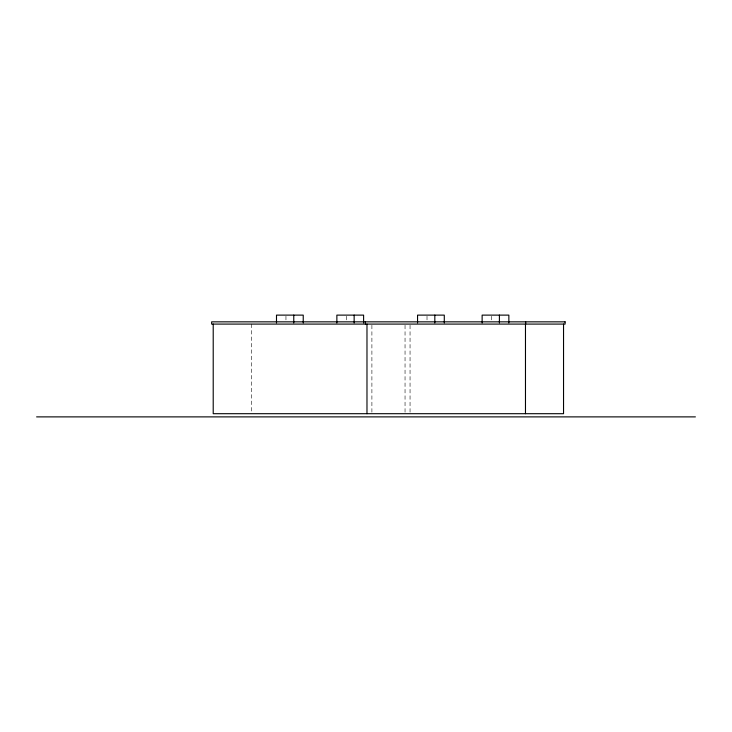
<?xml version="1.0" encoding="UTF-8"?>
<svg xmlns="http://www.w3.org/2000/svg" width="732" height="732" viewBox="0 0 732 732"><rect width="100%" height="100%" fill="white"/><g stroke="black" fill="none" stroke-linecap="round" stroke-linejoin="round"><path stroke-width="0.55" stroke-dasharray="3.66 2.75" d="M491.584 316.242L491.584 320.726M427.012 316.242L427.012 320.726M410.048 325.218L410.048 412.564M405.043 325.218L405.043 412.564M371.902 325.218L371.902 412.564M346.327 316.242L346.327 320.726M285.956 316.242L285.956 320.726M251.351 324.084L251.351 412.564"/><path stroke-width="1.1" d="M36.6 416.883L695.4 416.883M563.539 324.084L563.539 413.699L213.213 413.699L213.213 324.084M525.686 321.842L525.686 324.084M525.475 324.084L525.475 413.699M508.859 322.958L508.859 315.117L482.132 315.117L482.132 322.958M499.407 315.117L499.407 322.958M444.287 322.958L444.287 315.117L417.551 315.117L417.551 322.958M434.826 315.117L434.826 322.958M366.979 324.084L366.979 413.699M365.414 321.842L365.414 324.084M363.603 322.958L363.603 315.117L336.866 315.117L336.866 322.958M354.142 315.117L354.142 322.958M303.231 322.958L303.231 315.117L276.495 315.117L276.495 322.958M293.77 315.117L293.77 322.958M565.104 321.842L211.64 321.842L211.64 324.084L565.104 324.084L565.104 321.842"/></g></svg>
